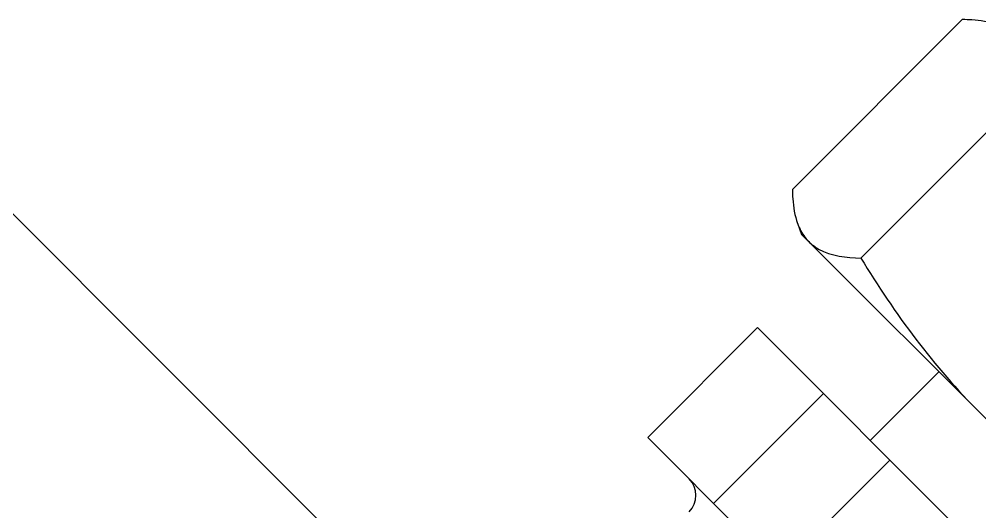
# Model space of a CAD drawing. Header units: inches. Extents: x -1293886 to -986005, y -15154 to 203628.
# Drawn here: x -1242780.2 to -1242695.9, y 87797.4 to 87840.6 of the extents above; entities that cross this region are included whole.
import ezdxf

# ---------------------------------------------------------------- set-up
doc = ezdxf.new("R2010")
doc.units = ezdxf.units.IN
doc.header["$LTSCALE"] = 100
doc.header["$MEASUREMENT"] = 0
doc.layers.add('W_DIM', color=4, linetype='Continuous')

# ---------------------------------------------------------------- blocks, each defined once
blk = doc.blocks.new('1111')
at = {"layer": 'W_DIM', "color": 7}
for p, q in [((-2282183.014, 1712341.306), (-2282197.959, 1712326.361)), ((-2282177.003, 1712335.294), (-2282191.947, 1712320.35)), ((-2282268.424, 1712326.224), (-2282236.92, 1712294.72)), ((-2282197.511, 1712323.412), (-2282197.152, 1712322.425)), ((-2282197.151, 1712322.425), (-2282153.776, 1712279.049)), ((-2282201.018, 1712314.243), (-2282210.657, 1712304.604)), ((-2282161.958, 1712275.182), (-2282201.018, 1712314.243)), ((-2282185.103, 1712310.376), (-2282191.127, 1712304.352)), ((-2282195.234, 1712308.458), (-2282204.873, 1712298.819)), ((-2282171.597, 1712265.543), (-2282210.657, 1712304.604)), ((-2282189.398, 1712302.623), (-2282199.037, 1712292.984))]:
    blk.add_line(p, q, dxfattribs=at)
blk.add_arc((-2282208.478, 1712299.532), 2.045, 315, 45, dxfattribs=at)
for points, knots in [([(-2282183.014, 1712341.306), (-2282182.742, 1712341.302), (-2282181.739, 1712341.261), (-2282180.728, 1712341.099), (-2282180.039, 1712340.848)], [0, 0, 0, 0, 0.270862, 1, 1, 1, 1]), ([(-2282197.959, 1712326.361), (-2282197.955, 1712326.089), (-2282197.914, 1712325.086), (-2282197.752, 1712324.076), (-2282197.501, 1712323.386)], [0, 0, 0, 0, 0.270862, 1, 1, 1, 1]), ([(-2282197.501, 1712323.386), (-2282197.445, 1712323.232), (-2282197.206, 1712322.652), (-2282196.845, 1712322.119), (-2282196.517, 1712321.791)], [0, 0, 0, 0, 0.261173, 1, 1, 1, 1]), ([(-2282196.517, 1712321.791), (-2282196.262, 1712321.536), (-2282194.935, 1712320.557), (-2282193.21, 1712320.368), (-2282191.947, 1712320.35)], [0, 0, 0, 0, 0.22235, 1, 1, 1, 1])]:
    blk.add_open_spline(points, degree=3, knots=knots, dxfattribs=at)
blk.add_open_spline([(-2282191.947, 1712320.35), (-2282188.971, 1712315.467), (-2282185.526, 1712310.799), (-2282181.482, 1712306.756)], degree=3, dxfattribs=at)

msp = doc.modelspace()

# ---------------------------------------------------------------- block references
at = {"layer": 'W_DIM'}
msp.add_blockref('1111', (1039485.652, -1624500.722), dxfattribs=at)

doc.saveas('drawing.dxf')
